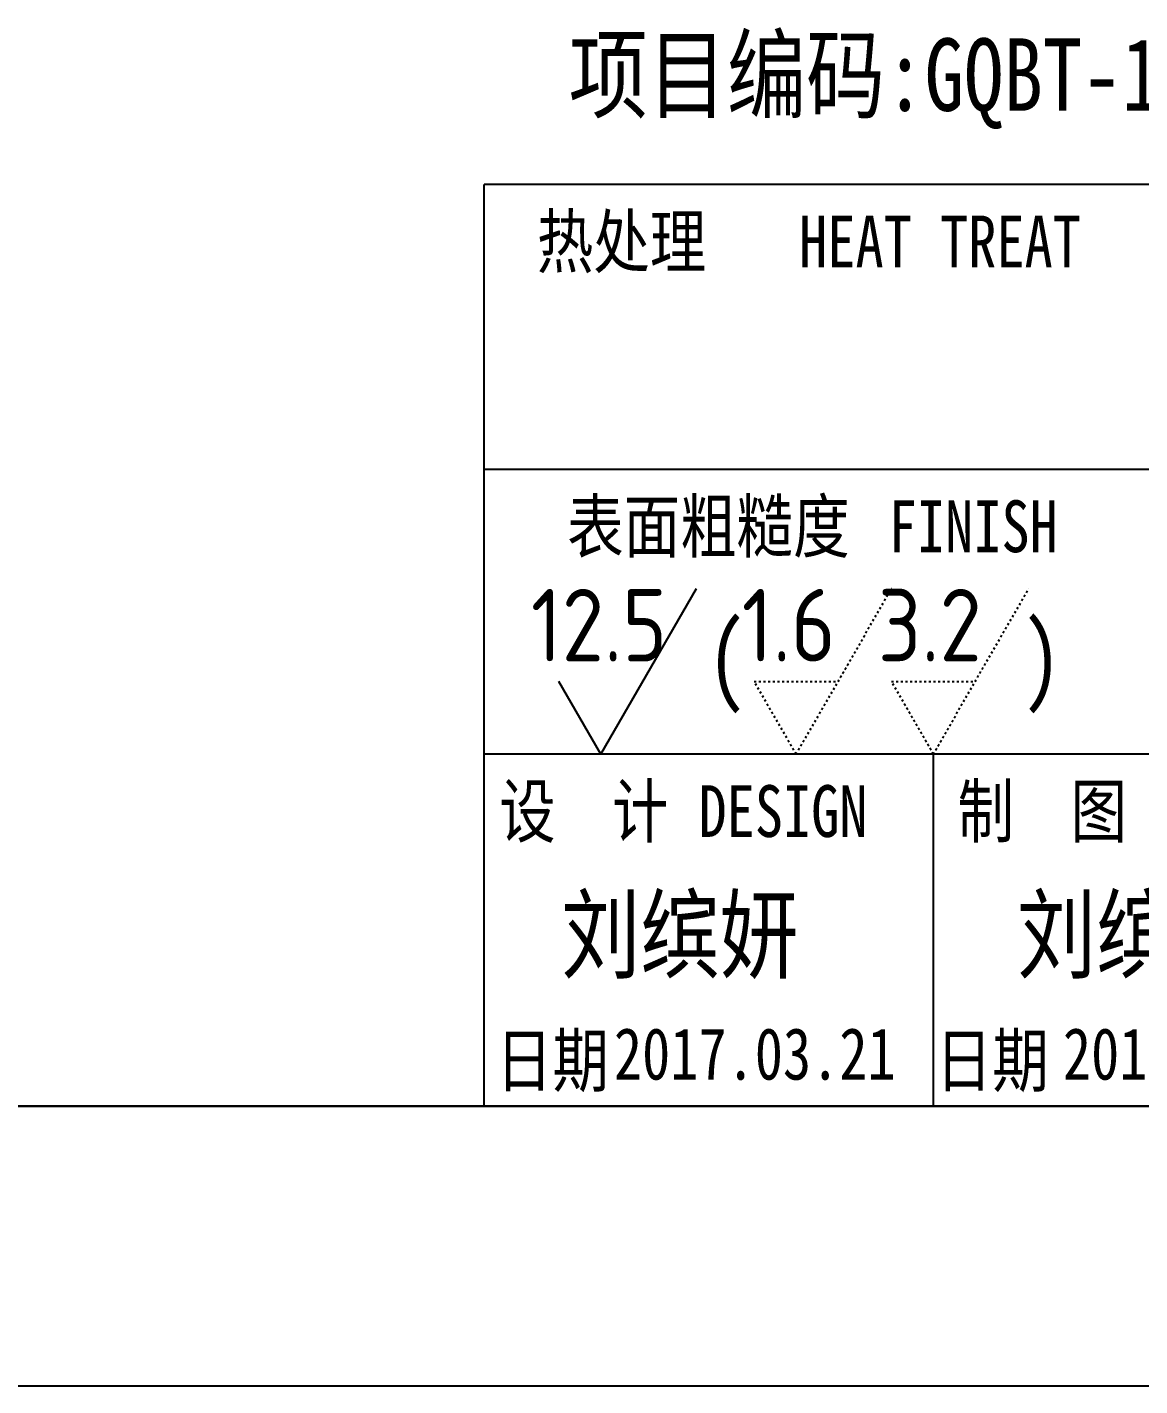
# Model space of a CAD drawing. Header units: millimetres. Extents: x 9230 to 30874, y -310 to 1935.
# Drawn here: x 30667 to 30720.7, y -309.5 to -243.9 of the extents above; entities that cross this region are included whole.
import ezdxf
from ezdxf.enums import TextEntityAlignment as Align

# ---------------------------------------------------------------- set-up
doc = ezdxf.new("R2010")
doc.units = ezdxf.units.MM
doc.linetypes.add('DOT2', pattern=[0.125, 0, -0.125])
doc.layers.add('YOUSHI', color=7, linetype='Continuous')
doc.layers.add('图\\M+19E79\\M+195B6\\M+18E9A', color=7, linetype='Continuous')
doc.layers.add('图框', color=7, linetype='Continuous', lineweight=15)
doc.styles.add('\\M+1955C\\M+191E8\\M+19793', font='Mingliu.ttf')
doc.styles.add('国标', font='simfang.ttf', dxfattribs={"width": 0.8})
doc.styles.add('机械长仿宋', font='gbenor.shx', dxfattribs={"height": 1, "bigfont": 'gbcbig.shx'})

# ---------------------------------------------------------------- blocks, each defined once
blk = doc.blocks.new('标题栏')
at = {"layer": 'YOUSHI', "color": 3, "style": '\\M+1955C\\M+191E8\\M+19793'}
for tag, height, p in [("C'L-5", 2.5, (1949.093, 1139.571)), ('REMARKS-5', 2.5, (2048.691, 1139.571)), ('DATE-5', 2.5, (1961.621, 1139.571)), ('REVIEW-5', 2.5, (1997.843, 1139.571)), ('DR-5', 2.5, (2033.093, 1139.571)), ("C'L-4", 2.5, (1949.093, 1133.571)), ('DATE-4', 2.5, (1961.621, 1133.571)), ('REVIEW-4', 2.5, (1997.843, 1133.571)), ('DR-4', 2.5, (2033.093, 1133.571)), ('REMARKS-4', 2.5, (2048.691, 1133.571)), ("C'L-3", 2.5, (1949.093, 1127.571)), ('DATE-3', 2.5, (1961.621, 1127.571)), ('REVIEW-3', 2.5, (1997.843, 1127.571)), ('DR-3', 2.5, (2033.093, 1127.571)), ('REMARKS-3', 2.5, (2048.691, 1127.571)), ("C'L-2", 2.5, (1949.093, 1121.571)), ('DATE-2', 2.5, (1961.621, 1121.571)), ('REVIEW-2', 2.5, (1997.843, 1121.571)), ('DR-2', 2.5, (2033.093, 1121.571)), ('REMARKS-2', 2.5, (2048.691, 1121.571)), ("C'L-1", 2.5, (1949.093, 1115.571)), ('DATE-1', 2.5, (1961.621, 1115.571)), ('REVIEW-1', 2.5, (1997.843, 1115.571)), ('DR-1', 2.5, (2033.093, 1115.571)), ('REMARKS-1', 2.5, (2048.691, 1115.571)), ('USER', 3.5, (2018.011, 1099.181)), ("SG'TREAT", 3.5, (1927.72, 1096.012)), ('SCALE', 3.5, (1956.511, 1092.66)), ('NAME1', 3.5, (2003.101, 1087.121)), ("QT'Y", 3.5, (2045.628, 1083.441)), ('MATERIAL', 3.5, (1894.841, 1081.585)), ('NAME2', 3.5, (2003.101, 1080.727)), ('HARDBESS', 3.5, (1933.027, 1079.428)), ('MODEL', 3.5, (1956.202, 1069.797)), ('DRAW', 3.5, (1930.79, 1068.34)), ("CHK'D", 3.5, (1889.066, 1067.547)), ('DESIGN', 3.5, (1908.362, 1067.547)), ("DWG'NO", 3.5, (2000.201, 1066.342)), ('DATE', 1.75, (1935.736, 1062.411))]:
    blk.add_attdef(tag, text='', height=height, dxfattribs=at).set_placement(p, align=Align.CENTER)
blk = doc.blocks.new('GZDEH零件A3图框V01版')
at = {"layer": 'Defpoints', "linetype": 'Continuous'}
blk.add_line((2857.49, -1846.461), (3277.49, -1846.461), dxfattribs=at)
at = {"layer": '图\\M+19E79\\M+195B6\\M+18E9A', "color": 7}
blk.add_line((3272.49, -1788.461), (3092.49, -1788.461), dxfattribs=at)
at = {"layer": '图\\M+19E79\\M+195B6\\M+18E9A', "color": 9}
for p, q in [((3272.49, -1788.461), (3092.49, -1788.461)), ((3181.99, -1802.211), (3092.49, -1802.211)), ((3181.99, -1815.961), (3092.49, -1815.961)), ((3114.17, -1815.961), (3114.17, -1832.961))]:
    blk.add_line(p, q, dxfattribs=at)
at = {"layer": '图\\M+19E79\\M+195B6\\M+18E9A', "color": 9, "linetype": 'Continuous'}
blk.add_line((3092.49, -1832.961), (3092.49, -1788.461), dxfattribs=at)
at = {"layer": '图\\M+19E79\\M+195B6\\M+18E9A', "linetype": 'Continuous', "lineweight": 30}
blk.add_line((2882.49, -1832.961), (3272.49, -1832.961), dxfattribs=at)
at = {"layer": '图\\M+19E79\\M+195B6\\M+18E9A', "color": 9, "style": '国标', "width": 0.8}
for s, p in [('热处理', (3095.027, -1792.46)), ('表面粗糙度', (3096.49, -1806.21)), (' DESIGN', (3101.469, -1819.96))]:
    blk.add_text(s, height=2.5, dxfattribs=at).set_placement(p)
for s, p in [('HEAT TREAT', (3114.494, -1792.46)), ('FINISH', (3116.1, -1806.21)), ('设  计', (3097.293, -1819.96)), ('制  图', (3119.431, -1819.96)), ('日期', (3095.778, -1831.999)), ('日期', (3117.015, -1831.999))]:
    blk.add_text(s, height=2.5, dxfattribs=at).set_placement(p, align=Align.CENTER)
blk = doc.blocks.new('*U3', base_point=(3627.563, -1815.961))
at = {"color": 1, "linetype": 'DOT2'}
for p, q in [((3627.563, -1815.961), (3632.182, -1807.961)), ((3627.563, -1815.961), (3625.542, -1812.461)), ((3625.542, -1812.461), (3629.583, -1812.461))]:
    blk.add_line(p, q, dxfattribs=at)
at = {"color": 7, "linetype": 'DOT2', "style": '机械长仿宋'}
blk.add_text('3.2', height=3.5, dxfattribs=at).set_placement((3624.887, -1811.486))

msp = doc.modelspace()

# ---------------------------------------------------------------- linework, layer by layer
at = {"color": 1, "linetype": 'ByBlock'}
for q in [(30699.275, -271.037), (30692.636, -275.537)]:
    msp.add_line((30694.656, -279.037), q, dxfattribs=at)
at = {"color": 1, "linetype": 'DOT2'}
for p, q in [((30704.089, -279.037), (30708.708, -271.037)), ((30704.089, -279.037), (30702.069, -275.537)), ((30702.069, -275.537), (30706.11, -275.537))]:
    msp.add_line(p, q, dxfattribs=at)

# ---------------------------------------------------------------- block references
ref = msp.add_blockref('标题栏', (28808.676, -1356.888))
ref.add_attrib('DRAW', '刘缤妍', dxfattribs={"layer": 'YOUSHI', "color": 3, "height": 3.5, "style": '国标', "width": 0.8}).set_placement((30720.491, -290.546), align=Align.BOTTOM_CENTER)
ref.add_attrib('DESIGN', '刘缤妍', dxfattribs={"layer": 'YOUSHI', "color": 3, "height": 3.5, "style": '国标', "width": 0.8}).set_placement((30698.48, -290.546), align=Align.BOTTOM_CENTER)
at = {"linetype": 'DOT2'}
msp.add_blockref('*U3', (30710.717, -279.037), dxfattribs=at)
at = {"layer": '图框'}
msp.add_blockref('GZDEH零件A3图框V01版', (27596.546, 1536.924), dxfattribs=at)

# ---------------------------------------------------------------- texts
at = {"color": 7, "linetype": 'DOT2', "style": '机械长仿宋'}
for s, p in [('12.5', (30691.286, -274.562)), ('1.6', (30701.468, -274.562))]:
    msp.add_text(s, height=3.5, dxfattribs=at).set_placement(p)
at = {"color": 2, "linetype": 'ByBlock', "lineweight": 9, "insert": (30693.113, -244.477), "char_height": 3.5, "width": 37.45608, "attachment_point": 1, "style": '国标'}
msp.add_mtext('项目编码:GQBT-1901', dxfattribs=at)
at = {"linetype": 'DOT2', "ltscale": 2, "insert": (30699.784, -272.637), "char_height": 3.5, "width": 21.75283, "attachment_point": 1, "style": '国标'}
msp.add_mtext('(       )', dxfattribs=at)
at = {"linetype": 'DOT2', "ltscale": 2, "style": '国标', "width": 0.8, "flags": 2}
for p in [(30695.293, -294.752), (30716.973, -294.752)]:
    msp.add_attdef('2017.03.21', p, '2017.01.01', height=2.5, dxfattribs=at)

doc.saveas('drawing.dxf')
